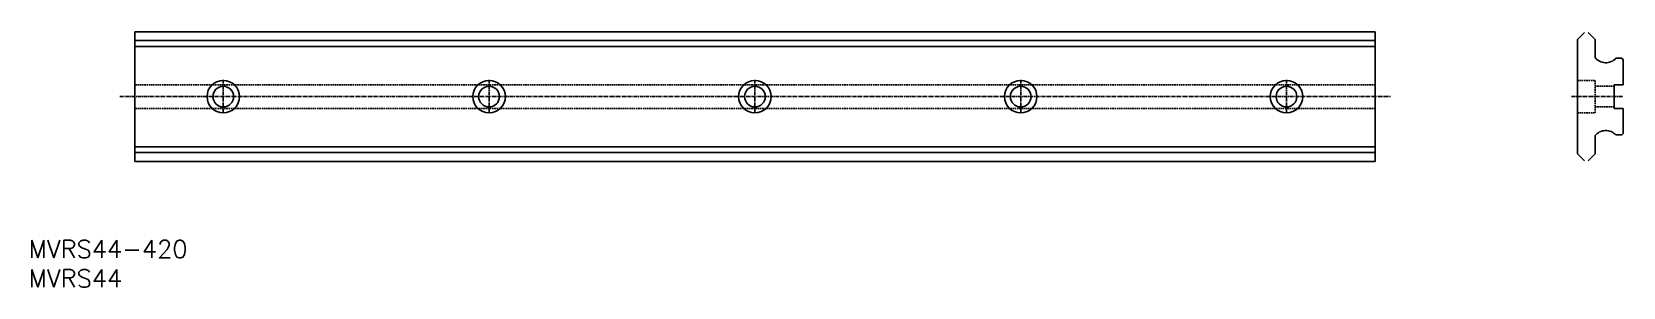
# Model space of a CAD drawing. Extents: x -45 to 494, y -17 to 69.
import ezdxf

# ---------------------------------------------------------------- set-up
doc = ezdxf.new("R2010")
doc.units = 0
doc.linetypes.add('CENTER', pattern=[2, 1.25, -0.25, 0.25, -0.25])
doc.linetypes.add('DASHED', pattern=[0.75, 0.5, -0.25])
doc.layers.get('0').update_dxf_attribs({"linetype": 'CONTINUOUS'})
doc.layers.add('CENTER', color=1, linetype='CENTER')
doc.styles.get("Standard").update_dxf_attribs({"font": 'txt.shx', "bigfont": 'extfont.shx'})

msp = doc.modelspace()

# ---------------------------------------------------------------- linework, layer by layer
at = {"color": 7, "linetype": 'CONTINUOUS'}
for p, q in [((-10.4, 69.37), (-10.4, 25.37)), ((409.6, 69.37), (-10.4, 69.37)), ((409.6, 66.37), (-10.4, 66.37)), ((409.6, 69.37), (409.6, 25.37)), ((478.09, 66.7), (478.09, 28.04)), ((478.12, 66.77), (480.46, 69.11)), ((484.06, 66.77), (481.72, 69.11)), ((484.09, 60.6), (484.09, 66.7)), ((409.6, 64.37), (-10.4, 64.37)), ((491.09, 60.37), (493.09, 60.37)), ((493.09, 60.37), (493.59, 59.87)), ((493.59, 51.37), (493.59, 59.87)), ((490.59, 51.37), (490.59, 43.37)), ((490.59, 51.37), (493.59, 51.37)), ((490.59, 43.37), (493.59, 43.37)), ((493.59, 43.37), (493.59, 34.87)), ((484.09, 34.14), (484.09, 28.04)), ((491.09, 34.37), (493.09, 34.37)), ((493.09, 34.37), (493.59, 34.87)), ((409.6, 30.37), (-10.4, 30.37)), ((409.6, 28.37), (-10.4, 28.37)), ((478.12, 27.97), (480.46, 25.63)), ((484.06, 27.97), (481.72, 25.63)), ((409.6, 25.37), (-10.4, 25.37))]:
    msp.add_line(p, q, dxfattribs=at)
at = {"color": 3, "linetype": 'DASHED'}
for p, q in [((409.6, 51.37), (-10.4, 51.37)), ((478.09, 52.87), (484.09, 52.87)), ((484.09, 52.87), (484.09, 41.87)), ((484.09, 50.87), (490.59, 50.87)), ((409.6, 43.37), (-10.4, 43.37)), ((484.09, 43.87), (490.59, 43.87)), ((478.09, 41.87), (484.09, 41.87))]:
    msp.add_line(p, q, dxfattribs=at)
at = {"color": 7, "linetype": 'CONTINUOUS'}
for centre, radius in [((19.6, 47.37), 5.5), ((19.6, 47.37), 3.5), ((109.6, 47.37), 5.5), ((109.6, 47.37), 3.5), ((199.6, 47.37), 5.5), ((199.6, 47.37), 3.5), ((289.6, 47.37), 5.5), ((289.6, 47.37), 3.5), ((379.6, 47.37), 5.5), ((379.6, 47.37), 3.5)]:
    msp.add_circle(centre, radius, dxfattribs=at)
for centre, radius, start, end in [((478.19, 66.7), 0.1, 135, 180), ((483.99, 66.7), 0.1, 0, 45), ((487.69, 63.48), 4.61, 218.7172, 317.5147), ((487.69, 31.25), 4.61, 42.4853, 141.2828), ((478.19, 28.04), 0.1, 180, 225), ((483.99, 28.04), 0.1, 315, 0)]:
    msp.add_arc(centre, radius, start, end, dxfattribs=at)
at = {"layer": 'CENTER', "color": 1, "linetype": 'CENTER'}
for p, q in [((19.6, 53.12), (19.6, 41.62)), ((109.6, 53.12), (109.6, 41.62)), ((199.6, 53.12), (199.6, 41.62)), ((289.6, 53.12), (289.6, 41.62)), ((379.6, 53.12), (379.6, 41.62)), ((-15.4, 47.37), (414.79, 47.37)), ((476.09, 47.37), (493.59, 47.37))]:
    msp.add_line(p, q, dxfattribs=at)

# ---------------------------------------------------------------- texts
for s, p in [('MVRS44-420', (-46.26, -7.32)), ('MVRS44', (-46.26, -17.28))]:
    msp.add_text(s, height=6).set_placement(p)

doc.saveas('drawing.dxf')
